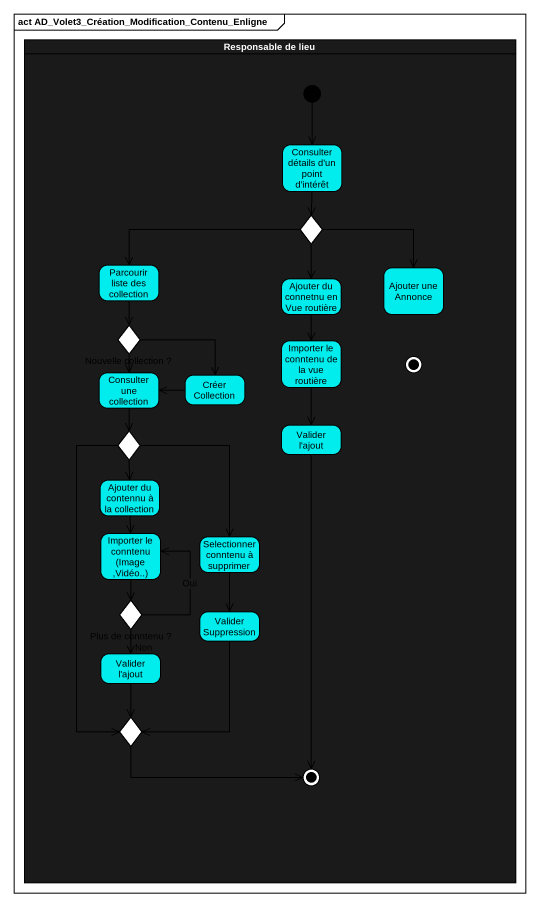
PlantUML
@startuml
mainframe act AD_Volet3_Création_Modification_Contenu_Enligne
hide empty description
state "Responsable de lieu" as Responsable_de_lieu <<partition>> #1A1A1A {
  state "Consulter détails d'un point d'intérêt" as Consulter_détails_d_un #00ECED
  state choice1 <<choice>> #00ECED
  state "Parcourir liste des collection" as Parcourir_liste_des #00ECED
  state "Ajouter du connetnu en Vue routière" as Ajouter_du_connetnu_en_Vue #00ECED
  state "Ajouter une Annonce" as Ajouter_une_Annonce #00ECED
  state "Nouvelle collection ?" as Nouvelle_collection <<choice>> #00ECED
  state "Importer le conntenu de la vue routière" as Importer_le_conntenu_de_la #00ECED
  state "Consulter une collection" as Consulter_une_collection #00ECED
  state "Créer Collection" as Créer_Collection #00ECED
  state final1 <<end>> #00ECED
  state choice2 <<choice>> #00ECED
  state "Valider l'ajout" as Valider_l_ajout #00ECED
  state "Ajouter du contennu à la collection" as Ajouter_du_contennu_à_la #00ECED
  state "Importer le conntenu (Image ,Vidéo..)" as Importer_le_conntenu_Image #00ECED
  state "Selectionner conntenu à supprimer" as Selectionner_conntenu_à #00ECED
  state "Plus de conntenu ?" as Plus_de_conntenu <<choice>> #00ECED
  state "Valider Suppression" as Valider_Suppression #00ECED
  state "Valider l'ajout" as Valider_l_ajout_2 #00ECED
  state choice3 <<choice>> #00ECED
  state final2 <<end>> #00ECED
  [*] --> Consulter_détails_d_un
}
Consulter_détails_d_un --> choice1
choice1 -left-> Parcourir_liste_des
choice1 --> Ajouter_du_connetnu_en_Vue
choice1 --> Ajouter_une_Annonce
Parcourir_liste_des --> Nouvelle_collection
Ajouter_du_connetnu_en_Vue --> Importer_le_conntenu_de_la
Nouvelle_collection --> Consulter_une_collection
Nouvelle_collection -right-> Créer_Collection
Importer_le_conntenu_de_la --> Valider_l_ajout
Consulter_une_collection --> choice2
Créer_Collection -left-> Consulter_une_collection
choice2 --> Ajouter_du_contennu_à_la
choice2 --> Selectionner_conntenu_à
choice2 --> choice3
Valider_l_ajout --> final2
Ajouter_du_contennu_à_la --> Importer_le_conntenu_Image
Importer_le_conntenu_Image --> Plus_de_conntenu
Selectionner_conntenu_à --> Valider_Suppression
Plus_de_conntenu -up-> Importer_le_conntenu_Image : Oui
Plus_de_conntenu --> Valider_l_ajout_2 : Non
Valider_Suppression --> choice3
Valider_l_ajout_2 --> choice3
choice3 -right-> final2
@enduml
